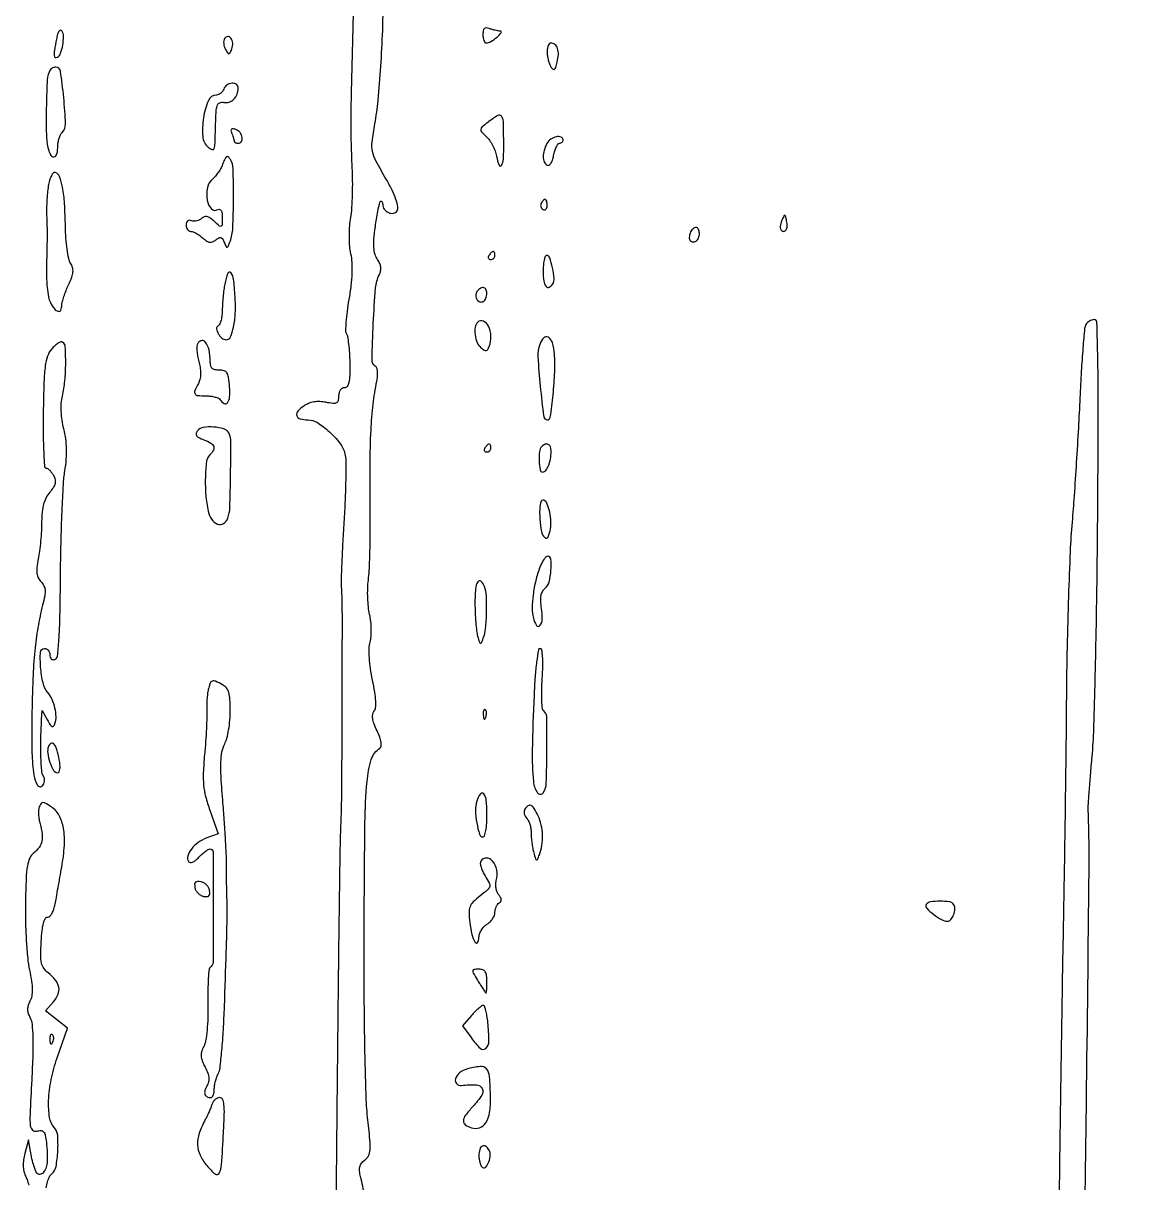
# Model space of a CAD drawing. Extents: x 0 to 5034, y 0 to 2560.
# Drawn here: x 4599.3 to 4874.6, y 1225.7 to 1514.9 of the extents above; entities that cross this region are included whole.
import ezdxf

# ---------------------------------------------------------------- set-up
doc = ezdxf.new("R2010")
doc.units = 0

msp = doc.modelspace()

# ---------------------------------------------------------------- linework, layer by layer
for points in [[(4681.884556, 1528.064788, -0.001905), (4681.592316, 1515, 0.000447), (4681.153769, 1497.655995, 0.00454), (4681.043428, 1490.446977, 0.008698), (4681.104095, 1485.016952, 0.004086), (4681.362013, 1478, -0.011313), (4681.433463, 1474.794665, -0.009239), (4681.368926, 1471.364823, -0.009358), (4681.192046, 1468.209929, -0.024079), (4680.912228, 1465.944078, 0.027159), (4680.673988, 1463.912162, 0.018089), (4680.612469, 1461.567885, 0.018234), (4680.718595, 1459.282409, 0.033653), (4680.996706, 1457.444078, -0.04095), (4681.293701, 1455.266869, -0.023043), (4681.314102, 1452.597581, -0.020025), (4681.070369, 1449.498226, -0.013646), (4680.556639, 1446, 0.01061), (4680.105739, 1443.054127, 0.014926), (4679.838206, 1440.409375, 0.011091), (4679.731702, 1438.22782, 0.161928), (4679.95244, 1437.5, -0.115067), (4680.236206, 1436.802554, -0.010826), (4680.487959, 1434.957813, -0.01342), (4680.683754, 1432.716671, -0.010166), (4680.782405, 1430.25, -0.009869), (4680.782101, 1427.089787, -0.047488), (4680.57636, 1425.304535, -0.107188), (4680.146322, 1424.349791, -0.237846), (4679.452589, 1424, 0.141556), (4678.89176, 1423.837975, 0.10253), (4678.420893, 1423.384274, 0.0855), (4678.10694, 1422.697959, 0.064701), (4678, 1421.875, -0.056497), (4677.872392, 1420.749272, -0.23001), (4677.452239, 1420.227472, -0.141878), (4676.621164, 1420.094325, -0.018597), (4674.836289, 1420.382742, 0.040944), (4673.310069, 1420.559892, 0.049622), (4671.872811, 1420.465688, 0.051825), (4670.535144, 1420.098111, 0.052125), (4669.304423, 1419.46381, 0.066316), (4667.834557, 1418.19407, 0.259439), (4667.584091, 1417.064432, 0.259646), (4668.411787, 1416.256636, 0.066387), (4670.336156, 1416, -0.140695), (4672.735331, 1415.311261, -0.045373), (4675.70974, 1413.051067, -0.045656), (4678.308335, 1410.199804, -0.100818), (4679.575388, 1407.555651, -0.059099), (4679.793511, 1405.858805, -0.005611), (4679.787488, 1401.666841, -0.007108), (4679.65271, 1396.652901, -0.005543), (4679.368463, 1391.209938, 0.002355), (4679.047857, 1385.740582, 0.002917), (4678.803096, 1380.646044, 0.002391), (4678.643015, 1376.366645, 0.021755), (4678.663352, 1374.5, -0.013542), (4678.854425, 1367.50672, -0.000731), (4678.82728, 1345.383272, -0.000932), (4678.728403, 1323.66002, -0.009144), (4678.502071, 1314.5, 0.006961), (4678.345472, 1309.11445, 0.000415), (4678.112452, 1292.840625, 0.000624), (4677.875174, 1273.458689, 0.00046), (4677.658978, 1252, -0.000698), (4677.16807, 1205.477071, -0.000699)], [(4684.460779, 1222.411503, 0.027757), (4683.476006, 1227.297829, -0.036805), (4683.217347, 1228.712888, -0.089368), (4683.292432, 1229.767975, -0.106145), (4683.714651, 1230.618448, -0.06688), (4684.517709, 1231.38929, 0.120682), (4685.439612, 1232.485543, 0.09808), (4685.840547, 1233.971829, 0.039829), (4685.811035, 1236.501492, 0.004723), (4685.246051, 1242.091462, -0.020334), (4684.846184, 1247.834522, -0.002702), (4684.560853, 1260.000644, -0.00311), (4684.389403, 1274.498365, -0.002545), (4684.381425, 1290, -0.00176), (4684.588481, 1315.571617, -0.01927), (4685.10364, 1325.834836, -0.051597), (4686.165805, 1331.304918, -0.176459), (4688.307883, 1334.156777, 0.22343), (4688.625142, 1334.669743, 0.070312), (4688.600953, 1335.595068, 0.047793), (4688.25973, 1336.867299, 0.021381), (4687.583786, 1338.464676, -0.022072), (4686.862425, 1340.175969, -0.051406), (4686.515854, 1341.52163, -0.073693), (4686.513539, 1342.560483, -0.137821), (4686.852812, 1343.322649, 0.150435), (4687.22704, 1344.222562, 0.03603), (4687.26541, 1345.859552, 0.027795), (4687.029438, 1348.116639, 0.011721), (4686.473825, 1351.115699, -0.016005), (4685.966809, 1353.989679, -0.019931), (4685.68863, 1356.687338, -0.021724), (4685.643724, 1358.995181, -0.06004), (4685.876437, 1360.600949, 0.047997), (4686.112958, 1361.99607, 0.022665), (4686.161748, 1363.823404, 0.02222), (4686.039704, 1365.75618, 0.029161), (4685.747903, 1367.5, -0.029989), (4685.440461, 1369.356158, -0.01663), (4685.27772, 1371.646875, -0.016536), (4685.266968, 1373.985814, -0.025556), (4685.427584, 1376, 0.020815), (4685.649315, 1378.483324, 0.004743), (4685.809502, 1382.703125, 0.0049), (4685.900416, 1387.575782, 0.00475), (4685.897238, 1392.5, -0.003738), (4685.864021, 1404.94114, -0.011199), (4686.095291, 1413.440857, -0.016008), (4686.625674, 1419.925266, -0.022791), (4687.541863, 1425.631578, 0.031065), (4687.727714, 1426.925466, 0.046644), (4687.713276, 1428.065212, 0.05705), (4687.517179, 1428.942701, 0.172528), (4687.1399, 1429.413537, -0.2668), (4686.336996, 1430.89814, -0.004961), (4686.664861, 1440.10207, -0.008852), (4687.222152, 1448.903738, -0.098717), (4688.181134, 1452.267417, 0.071601), (4688.49048, 1453.165952, 0.078758), (4688.51938, 1454.08552, 0.072367), (4688.257471, 1455.030925, 0.049108), (4687.708435, 1456.005879, -0.080294), (4687.086758, 1457.290327, -0.056345), (4686.801826, 1458.874545, -0.037873), (4686.824016, 1461.023011, -0.01247), (4687.174186, 1464.165385, -0.010008), (4687.777434, 1468.002682, -0.034712), (4688.38739, 1470.438757, -0.60025), (4688.748523, 1470.502554, -0.167656), (4689, 1469.773655, 0.158207), (4689.393054, 1468.562536, 0.129584), (4690.451801, 1467.696805, 0.149524), (4691.685995, 1467.534377, 0.216079), (4692.585923, 1468.139027, 0.185501), (4692.778968, 1469.160733, 0.037396), (4692.304358, 1470.982574, 0.031808), (4691.345798, 1473.293478, 0.017373), (4689.89683, 1476, -0.009288), (4687.316092, 1480.638744, -0.071748), (4686.476194, 1482.969466, -0.081286), (4686.380739, 1485.330441, -0.013605), (4687.055955, 1489.828074, 0.020534), (4687.849362, 1495.662408, 0.007), (4688.533424, 1504.184386, 0.007176), (4688.995407, 1513.104187, 0.012555), (4689.086279, 1520.5, 0.000523)], [(4863.606214, 1182.237458, 0.0009), (4864.508617, 1245.952793, 0.000458), (4865.165862, 1303.369793, 0.012509), (4864.946659, 1318.5, -0.025787), (4864.96238, 1319.803726, -0.001996), (4865.198496, 1323.290625, -0.002727), (4865.519616, 1327.449596, -0.002078), (4865.914983, 1332, 0.015043), (4866.343362, 1339.043845, 0.001854), (4866.758437, 1354.442188, 0.00219), (4867.103621, 1372.741534, 0.001809), (4867.315539, 1392.25, 0.000987), (4867.449549, 1417.675853, 0.005553), (4867.34345, 1431.262984, 0.003053), (4867.117339, 1440.29823, 0.405126), (4866.393378, 1441, 0.081478), (4865.850229, 1440.910899, 0.053442), (4865.273187, 1440.644875, 0.052329), (4864.7512, 1440.253533, 0.067437), (4864.37087, 1439.791063, 0.115776), (4864.049999, 1438.832596, 0.002558), (4863.620516, 1433.931439, 0.005672), (4863.2103, 1428.158964, 0.003787), (4862.865684, 1421.541063, -0.002727), (4862.488827, 1413.996054, -0.001841), (4861.980315, 1405.393312, -0.001854), (4861.427144, 1397.078691, -0.003691), (4860.91612, 1390.5, 0.010097), (4860.44131, 1383.173064, 0.002991), (4860.008459, 1371.946875, 0.003), (4859.673095, 1359.32103, 0.003231), (4859.499438, 1347, -0.000963), (4859.371419, 1333.605212, -0.000572), (4859.169907, 1317.646875, -0.000573), (4858.932564, 1301.736057, -0.000988), (4858.693786, 1288.5, 0.000977), (4858.429438, 1273.865034, 0.000345), (4858.106054, 1252.890625, 0.000342), (4857.782397, 1229.843238, 0.000402), (4857.508182, 1208, -0.000366)], [(4605.107105, 1224.494455, -0.038163), (4605.426973, 1226.005726, -0.042211), (4605.906177, 1227.244026, -0.106516), (4606.5, 1228, 0.177084), (4607.538566, 1229.782595, 0.031234), (4607.988644, 1233.694231, 0.031391), (4607.94667, 1237.634975, 0.172588), (4607.102426, 1239.55, -0.155594), (4605.911184, 1242.026682, -0.045183), (4605.699803, 1246.310746, -0.040361), (4606.332685, 1251.486191, -0.03242), (4607.814185, 1256.898657), (4610.36489, 1264.297315), (4607.651976, 1266.460517), (4604.939062, 1268.623719), (4606.907068, 1270.892849, 0.081525), (4608.051596, 1272.75227, 0.144537), (4608.23336, 1274.52837, 0.125622), (4607.413512, 1276.292504, 0.054244), (4605.553161, 1278.123492, -0.075296), (4604.497314, 1279.253632, -0.096149), (4603.931086, 1280.558523, -0.056645), (4603.730176, 1282.473551, -0.011652), (4603.838821, 1285.873492, -0.013154), (4604.062596, 1288.611302, -0.037648), (4604.41007, 1290.487573, -0.058824), (4604.867741, 1291.647239, -0.276056), (4605.457979, 1292, 0.204842), (4605.990843, 1292.227868, 0.060465), (4606.534056, 1292.954688, 0.049765), (4607.005435, 1294.005736, 0.036029), (4607.323302, 1295.25, 0.000336), (4607.619754, 1296.903364, 0.000114), (4608.048643, 1299.307812, 0.000113), (4608.521287, 1301.964552, 0.000131), (4608.971077, 1304.5, 0.028584), (4609.613456, 1309.911155, 0.057757), (4609.380485, 1314.191345, 0.078183), (4608.305394, 1317.37351, 0.127916), (4606.405, 1319.470289, 0.013647), (4604.96612, 1320.357921, 0.126898), (4604.268851, 1320.553156, 0.247846), (4603.794425, 1320.314939, 0.063372), (4603.374143, 1319.532618, 0.073815), (4603.200375, 1318.752046, 0.028477), (4603.183977, 1317.639892, 0.027442), (4603.30348, 1316.4126, 0.030393), (4603.55505, 1315.247764, -0.035165), (4604.067362, 1312.760956, -0.086979), (4603.991972, 1310.907572, -0.104323), (4603.313986, 1309.397779, -0.066407), (4601.978572, 1308, 0.119049), (4600.986473, 1306.716989, 0.064384), (4600.407336, 1304.794848, 0.031274), (4600.083515, 1301.616368, 0.005261), (4599.909271, 1295.5, 0.010361), (4599.922059, 1290.870403, 0.009192), (4600.123725, 1286.056311, 0.009268), (4600.465311, 1281.729607, 0.027747), (4600.916766, 1278.798081, -0.013795), (4601.429793, 1275.989794, -0.034775), (4601.603224, 1273.919619, -0.048318), (4601.471612, 1272.327957, -0.078243), (4601.025732, 1271.048081, 0.048479), (4600.577687, 1269.971935, 0.076685), (4600.434013, 1268.985019, 0.075455), (4600.593809, 1267.989331, 0.045442), (4601.061141, 1266.885757, -0.098711), (4601.553357, 1265.263648, -0.017692), (4601.751646, 1262.092474, -0.014601), (4601.74217, 1257.646904, -0.005544), (4601.479089, 1251.448718, 0.002086), (4601.052066, 1242.800296, 0.036306), (4601.129315, 1239.983523, 0.191116), (4601.690531, 1238.899386, 0.247691), (4602.763386, 1238.648375, -0.074878), (4603.807972, 1238.759837, -0.210023), (4604.453666, 1238.442175, -0.126413), (4604.857364, 1237.602328, -0.021575), (4605.130622, 1235.835413, -0.038941), (4605.297626, 1230.691187, -0.191232), (4604.126612, 1228.091964, -0.520096), (4602.617699, 1228.381508, -0.062165), (4601.430133, 1232.25), (4600.68447, 1236.5), (4599.767844, 1233.073258, 0.030389), (4599.444345, 1231.482391, 0.039507), (4599.353897, 1229.998531, 0.044218), (4599.495144, 1228.676931, 0.065309), (4599.867371, 1227.573258, -0.02685), (4600.302313, 1226.550311, -0.011779), (4600.77235, 1225.154332, -0.011618)]]:
    msp.add_lwpolyline(points, format="xyb")
for points in [[(4607.641132, 1510.95566, 0.007095), (4607.123302, 1508.160863, 0.055516), (4607.046616, 1506.842427, 0.271807), (4607.33886, 1506.399862, 0.257999), (4607.880598, 1506.426205, 0.171411), (4608.684352, 1507.424825, 0.04287), (4609.215238, 1509.482556, 0.043559), (4609.387379, 1511.636776, 0.137418), (4608.990102, 1513.016015, 0.308064), (4608.659311, 1513.163556, 0.206088), (4608.301195, 1512.926558, 0.071601), (4607.942556, 1512.158258, 0.024099)], [(4714, 1512.106989, 0.036553), (4714.059071, 1511.300059, 0.055156), (4714.237606, 1510.618928, 0.072284), (4714.498913, 1510.152722, 0.232987), (4714.80887, 1510, 0.139342), (4715.966249, 1510.328928, 0.036603), (4717.542729, 1511.471072, 0.060327), (4718.541114, 1512.542463, 0.603928), (4718.331787, 1512.968197, -0.034964), (4717.772678, 1513.022666, -0.015308), (4717.042087, 1513.168961, -0.015062), (4716.272939, 1513.372223, -0.019483), (4715.581787, 1513.606989, 0.076984), (4714.852992, 1513.764417, 0.207384), (4714.365663, 1513.586586, 0.16083), (4714.083235, 1513.060895, 0.043546)], [(4649.558745, 1511.095052, 0.105742), (4649.369135, 1510.563892, 0.05512), (4649.353566, 1509.857753, 0.051236), (4649.500201, 1509.09721, 0.054393), (4649.796886, 1508.398461, 0.017009), (4650.354786, 1507.476586, 0.280155), (4650.666047, 1507.327664, 0.26641), (4650.953085, 1507.532918, 0.015724), (4651.383791, 1508.557759, 0.108657), (4651.598857, 1509.981318, 0.140165), (4651.153643, 1511.220038, 0.266251), (4650.349459, 1511.585757, 0.235095)], [(4730.015313, 1507.75, 0.034225), (4730.088236, 1506.782467, 0.025772), (4730.295196, 1505.735633, 0.02631), (4730.593953, 1504.767519, 0.053087), (4730.946605, 1504.052155, 0.063843), (4731.434767, 1503.462603, 0.364701), (4731.810667, 1503.442938, 0.154631), (4732.146165, 1503.916069, 0.01602), (4732.525435, 1505.245319, 0.049412), (4732.805256, 1507.133029, 0.092786), (4732.595931, 1508.655601, 0.136141), (4731.939616, 1509.630998, 0.178844), (4730.940983, 1510, 0.220327), (4730.582063, 1509.83377, 0.078421), (4730.280912, 1509.339062, 0.059435), (4730.078333, 1508.611541, 0.039933)], [(4605.788766, 1502.75, 0.071577), (4605.301176, 1500.144222, 0.006848), (4605.117368, 1493.667718, 0.008065), (4605.126714, 1487.229208, 0.049697), (4605.512703, 1483.942162, 0.057532), (4606.158215, 1482.064587, 0.334379), (4607.030164, 1481.61138, 0.30631), (4607.779609, 1482.324435, 0.054003), (4608, 1484.359017, -0.041515), (4608.077799, 1485.294406, -0.035963), (4608.309863, 1486.251574, -0.037613), (4608.649972, 1487.091025, -0.081496), (4609.054853, 1487.654853, 0.208791), (4609.897416, 1489.803361, 0.014696), (4609.452927, 1496.395362, 0.012495), (4608.647167, 1502.983173, 0.371872), (4607.469057, 1504, 0.090766), (4606.957492, 1503.906363, 0.069493), (4606.457751, 1503.632812, 0.068486), (4606.045315, 1503.227768, 0.082636)], [(4649.361626, 1498.5, -0.066052), (4649.049575, 1497.926504, -0.062088), (4648.59306, 1497.440625, -0.066505), (4648.067679, 1497.111444, -0.107133), (4647.553526, 1497, 0.300714), (4645.54314, 1495.67069, 0.061497), (4644.307136, 1491.364403, 0.058846), (4644.122903, 1486.656441, 0.202613), (4645.5, 1484, 0.083988), (4646.483793, 1483.429982, 0.437457), (4646.981401, 1483.680994, 0.061018), (4647.187617, 1484.983891, 0.001827), (4647.361066, 1490.5, -0.010837), (4647.499653, 1493.300108, -0.084982), (4647.809199, 1494.561294, -0.214737), (4648.404443, 1495.102089, -0.121939), (4649.393521, 1495.173205, 0.122452), (4650.735019, 1495.271024, 0.117261), (4651.899275, 1495.984735, 0.106834), (4652.693709, 1497.211856, 0.087581), (4652.984687, 1498.75, 0.242608), (4652.534796, 1499.649507, 0.176783), (4651.441717, 1499.965077, 0.134355), (4650.163885, 1499.518799, 0.151461)], [(4715.195331, 1490.182226, 0.014211), (4713.752135, 1489.004997, 0.191057), (4713.442586, 1488.411229, 0.218833), (4713.647252, 1487.80953, 0.019124), (4714.830555, 1486.653346, -0.056903), (4715.619103, 1485.757076, -0.030795), (4716.383234, 1484.500316, -0.030249), (4717.01211, 1483.107981, -0.041615), (4717.392168, 1481.789162, 0.038663), (4718.030424, 1479.524284, 0.625635), (4718.63263, 1479.463427, 0.126734), (4719.109687, 1480.998687, 0.014117), (4719.187007, 1484.694411, 0.004829), (4719.089595, 1490.433482, 0.151706), (4718.639325, 1491.757775, 0.394173), (4717.716258, 1491.936247, 0.023972)], [(4651.388659, 1487.429553, -0.008043), (4651.622741, 1486.788923, -0.009791), (4651.820419, 1486.181557, -0.00851), (4651.967382, 1485.666706, -0.065351), (4652, 1485.418213, 0.219396), (4652.073776, 1485.258173, 0.077854), (4652.29375, 1485.12285, 0.059196), (4652.617099, 1485.030621, 0.039921), (4653, 1485, 0.262945), (4653.774561, 1485.437589, 0.181964), (4653.961279, 1486.450414, 0.12408), (4653.419914, 1487.647918, 0.134021), (4652.388659, 1488.404352, 0.038064), (4651.640817, 1488.627776, 0.251847), (4651.278601, 1488.523931, 0.257249), (4651.170373, 1488.167222, 0.039372)], [(4729.945986, 1484.899075, 0.051725), (4729.258744, 1483.217804, 0.074347), (4729.040601, 1481.626773, 0.094001), (4729.302788, 1480.330792, 0.158856), (4730.011745, 1479.492741, 0.286815), (4730.44752, 1479.494946, 0.105327), (4730.907284, 1479.943963, 0.063977), (4731.327912, 1480.793878, 0.03361), (4731.636745, 1481.933724, -0.025803), (4731.935393, 1483.108268, -0.037839), (4732.326888, 1484.099282, -0.042537), (4732.74766, 1484.806211, -0.241773), (4733.125, 1485, 0.094164), (4733.458999, 1485.063464, 0.096665), (4733.742969, 1485.244792, 0.099005), (4733.933049, 1485.51536, 0.104136), (4734, 1485.833333, 0.314288), (4733.505842, 1486.541835, 0.145831), (4732.329462, 1486.61619, 0.096346), (4730.908737, 1485.984121, 0.117715)], [(4649.161592, 1479.925018, -0.032309), (4648.679284, 1478.867562, -0.023804), (4648.017139, 1477.763216, -0.02423), (4647.287525, 1476.775373, -0.048403), (4646.604176, 1476.086458, 0.16921), (4645.299572, 1473.923941, 0.093713), (4645.235012, 1470.806006, 0.144161), (4646.280223, 1468.656144, 0.360924), (4647.888197, 1468.430902, -0.197473), (4648.349412, 1468.507058, -0.213873), (4648.710882, 1468.233587, -0.096824), (4648.934747, 1467.531504, -0.028913), (4649, 1466.404029, -0.009202), (4648.967467, 1464.636467, -0.288284), (4648.732289, 1464.291342, -0.285029), (4648.31697, 1464.351582, -0.009049), (4646.976371, 1465.521384, 0.031398), (4645.964117, 1466.327951, 0.095124), (4645.163401, 1466.685852, 0.142964), (4644.482608, 1466.649501, 0.112483), (4643.854516, 1466.254516, -0.078228), (4643.331851, 1465.874025, -0.06186), (4642.674064, 1465.634242, -0.062642), (4641.986925, 1465.564688, -0.085751), (4641.378145, 1465.685134, 0.09809), (4640.825017, 1465.780568, 0.161165), (4640.382126, 1465.621763, 0.148468), (4640.097527, 1465.216421, 0.079508), (4640, 1464.606989, 0.071208), (4640.087907, 1463.992863, 0.086585), (4640.344057, 1463.472053, 0.100313), (4640.724611, 1463.123867, 0.136095), (4641.171259, 1463, -0.095232), (4641.744267, 1462.889864, -0.030667), (4642.530144, 1462.518834, -0.029322), (4643.373494, 1461.988874, -0.028983), (4644.152502, 1461.361988, 0.035355), (4645.117562, 1460.605418, 0.112355), (4645.877072, 1460.310454, 0.141229), (4646.585268, 1460.405881, 0.069658), (4647.364459, 1460.887511, -0.047706), (4648.101903, 1461.389197, -0.198345), (4648.625709, 1461.447281, -0.186805), (4649.058143, 1461.118185, -0.041812), (4649.483376, 1460.275523, 0.013239), (4649.943477, 1459.217638, 0.332917), (4650.205999, 1459.077165, 0.260893), (4650.468394, 1459.281585, 0.009496), (4650.95442, 1460.5, 0.079757), (4651.626696, 1463.792933, 0.009785), (4651.793652, 1471.164955, 0.007472), (4651.704565, 1478.670675, 0.132457), (4651.017366, 1480.971901, 0.063362), (4650.515117, 1481.592825, 0.330761), (4650.104765, 1481.644491, 0.157447), (4649.699686, 1481.205151, 0.017301)], [(4605.609215, 1474.295109, 0.017707), (4605.387548, 1472.552993, 0.010153), (4605.237594, 1470.439813, 0.010134), (4605.173012, 1468.306862, 0.016603), (4605.214942, 1466.5, -0.011232), (4605.284227, 1464.459512, -0.00377), (4605.295977, 1461.478227, -0.003748), (4605.259362, 1458.17809, -0.004279), (4605.173643, 1455.021625, 0.013905), (4605.148451, 1451.83289, 0.019272), (4605.315433, 1448.979146, 0.020746), (4605.639161, 1446.65623, 0.078018), (4606.122223, 1445.271625, 0.041526), (4607.147605, 1443.687279, 0.172619), (4608.090421, 1443.080938, 0.360102), (4608.747465, 1443.407813, 0.104848), (4609, 1444.598871, -0.062794), (4609.106184, 1445.44104, -0.016121), (4609.490153, 1446.760994, -0.016157), (4610.029891, 1448.250544, -0.015781), (4610.668606, 1449.714067, 0.021197), (4611.456946, 1451.575148, 0.066535), (4611.759733, 1452.895555, 0.092348), (4611.658666, 1453.995426, 0.070728), (4611.168606, 1455.101627, -0.089038), (4610.707287, 1456.254481, -0.015769), (4610.308523, 1458.55686, -0.016626), (4610.012719, 1461.318353, -0.014294), (4609.881685, 1464.236431, 0.011431), (4609.657568, 1469.958399, 0.030669), (4609.156377, 1474.001667, 0.041763), (4608.417353, 1476.691571, 0.228377), (4607.364672, 1477.712611, 0.287275), (4606.873059, 1477.593141, 0.074737), (4606.376009, 1476.902349, 0.051037), (4605.932906, 1475.768467, 0.027152)], [(4728.542705, 1470.069098, 0.108373), (4728.401101, 1469.665803, 0.099685), (4728.434921, 1469.22714, 0.095498), (4728.639411, 1468.820631, 0.090427), (4728.983688, 1468.510081, 0.136093), (4729.36964, 1468.397824, 0.190788), (4729.701458, 1468.524436, 0.140899), (4729.925389, 1468.890269, 0.067432), (4730, 1469.440983, 0.039415), (4729.914842, 1470.519563, 0.25701), (4729.592818, 1470.933879, 0.315493), (4729.13314, 1470.838655, 0.050477)], [(4788.53122, 1465.706872, 0.039133), (4788.279379, 1464.974682, 0.047311), (4788.164712, 1464.257311, 0.054202), (4788.191425, 1463.65536, 0.159521), (4788.376461, 1463.290205, 0.206458), (4789.050147, 1463.022529, 0.260893), (4789.61589, 1463.361192, 0.127442), (4789.887973, 1464.354068, 0.061787), (4789.743156, 1465.671731, 0.007526), (4789.447586, 1466.839331, 0.331063), (4789.260685, 1466.986918, 0.299388), (4789.048268, 1466.855863, 0.006675)], [(4765.67589, 1462.597766, 0.082586), (4765.454265, 1461.513423, 0.168008), (4765.704954, 1460.691662, 0.233756), (4766.327306, 1460.365657, 0.145217), (4767.13948, 1460.586203, 0.166742), (4767.766543, 1461.350977, 0.091719), (4767.977688, 1462.556368, 0.10994), (4767.733635, 1463.605693, 0.288442), (4767.106989, 1464, 0.13183), (4766.725702, 1463.897692, 0.062811), (4766.318236, 1463.588094, 0.055794), (4765.948007, 1463.134097, 0.051604)], [(4715.5, 1457, 0.082592), (4715.343488, 1456.6179, 0.161196), (4715.3746, 1456.29375, 0.182303), (4715.586039, 1456.078288, 0.108972), (4715.940983, 1456, 0.093332), (4716.345238, 1456.076123, 0.09642), (4716.688914, 1456.29375, 0.099167), (4716.918938, 1456.618444, 0.105053), (4717, 1457, 0.042167), (4716.967655, 1457.382849, 0.061769), (4716.870461, 1457.70625, 0.081139), (4716.727648, 1457.92554, 0.210953), (4716.559017, 1458, 0.151918), (4716.34829, 1457.934461, 0.038439), (4716.066025, 1457.70625, 0.035638), (4715.768994, 1457.382774, 0.029505)], [(4729, 1453, 0.034224), (4729.163167, 1450.618947, 0.132992), (4729.735268, 1449.270593, 0.353443), (4730.539921, 1449.08591, 0.141777), (4731.436524, 1449.897294, 0.163783), (4731.760184, 1451.286543, 0.030163), (4731.34537, 1453.922306, 0.026773), (4730.64759, 1456.444159, 0.322347), (4729.875, 1457, 0.312373), (4729.534885, 1456.764538, 0.036106), (4729.257031, 1455.825, 0.03324), (4729.063236, 1454.533138, 0.020614)], [(4649.625, 1449.875, 0.015999), (4649.385283, 1448.438926, 0.009169), (4649.183594, 1446.693899, 0.009152), (4649.044996, 1444.930333, 0.015032), (4649, 1443.434017, -0.029244), (4648.92291, 1442.117084, -0.035428), (4648.691986, 1440.901741, -0.038163), (4648.356258, 1439.936983, -0.152682), (4647.951442, 1439.469989, 0.294466), (4647.587806, 1438.706471, 0.099543), (4648.001782, 1437.484723, 0.085635), (4648.923581, 1436.381359, 0.17783), (4649.96193, 1436, 0.299326), (4651.033504, 1436.704633, 0.050583), (4651.810145, 1439.15987, 0.041082), (4652.24004, 1442.632657, 0.025363), (4652.200225, 1446.75, 0.013314), (4651.819329, 1451.116515, 0.144904), (4651.13673, 1452.724543, 0.581881), (4650.379751, 1452.592707, 0.036764)], [(4712.5, 1448, 0.144545), (4712.228407, 1447.005022, 0.137775), (4712.532901, 1446.000994, 0.173073), (4713.249279, 1445.445281, 0.22115), (4714.069098, 1445.542705, 0.159216), (4714.740337, 1446.337303, 0.09745), (4714.975841, 1447.552855, 0.119333), (4714.719488, 1448.598328, 0.280205), (4714.059017, 1449, 0.089642), (4713.653442, 1448.926698, 0.053229), (4713.2129, 1448.70625, 0.051032), (4712.806203, 1448.382515, 0.06081)], [(4712.6875, 1440.354167, 0.162996), (4712.069232, 1439.11329, 0.066255), (4712.056275, 1437.202101, 0.064793), (4712.555811, 1435.285328, 0.124062), (4713.488167, 1434.009821, 0.032603), (4714.286859, 1433.430483, 0.178856), (4714.799351, 1433.322112, 0.21811), (4715.197578, 1433.580222, 0.049997), (4715.567248, 1434.31465, 0.100336), (4715.999363, 1436.8874, 0.103197), (4715.387085, 1439.397388, 0.183072), (4714.101107, 1440.628817, 0.305778)], [(4606.455077, 1433.698773, 0.094983), (4605.435055, 1431.932351, 0.050747), (4604.851141, 1429.470363, 0.025016), (4604.526153, 1425.4887, 0.004089), (4604.346264, 1417.75, 0.006078), (4604.330908, 1412.468378, 0.010189), (4604.46238, 1408.031868, 0.004126), (4604.678083, 1404.333357, 0.394865), (4605.034383, 1404, -0.151042), (4605.447433, 1403.872311, -0.045065), (4605.962254, 1403.447664, -0.040667), (4606.48485, 1402.839329, -0.034274), (4606.935934, 1402.119708, -0.0698), (4607.313917, 1401.090686, -0.110678), (4607.306615, 1400.155641, -0.088806), (4606.884297, 1399.171659, -0.032984), (4605.971118, 1397.966699, 0.061346), (4605.072655, 1396.630353, 0.050674), (4604.454599, 1395.027902, 0.041855), (4604.089529, 1393.057391, 0.02275), (4603.956449, 1390.59699, -0.012433), (4603.88104, 1388.340619, -0.008358), (4603.687811, 1385.768673, -0.008421), (4603.417044, 1383.284018, -0.016468), (4603.103092, 1381.317642, 0.019875), (4602.777828, 1379.187319, 0.058293), (4602.784772, 1377.705232, 0.083393), (4603.115932, 1376.585452, 0.083054), (4603.79505, 1375.633522, -0.078466), (4604.50412, 1374.658531, -0.101152), (4604.799434, 1373.593798, -0.064051), (4604.714083, 1372.148569, -0.015666), (4604.196748, 1369.81588, 0.019854), (4603.00525, 1364.222201, 0.018547), (4602.228944, 1358.423275, 0.014542), (4601.760762, 1351.436333, 0.006078), (4601.518468, 1342, 0.008189), (4601.544393, 1332.937647, 0.033049), (4602.015358, 1327.430573, 0.094196), (4602.904123, 1324.911861, 0.49207), (4604.150028, 1324.750028, 0.090979), (4604.501079, 1325.258845, 0.076865), (4604.67514, 1325.890101, 0.076846), (4604.65041, 1326.544596, 0.090853), (4604.425368, 1327.120758, -0.117803), (4603.968373, 1328.504188, -0.012577), (4603.766111, 1331.906882, -0.014139), (4603.740564, 1336.204679, -0.008756), (4603.941685, 1341.25), (4604.070871, 1343.5), (4605.383418, 1341.132658, 0.016247), (4606.093079, 1339.945363, 0.145952), (4606.548005, 1339.554568, 0.347166), (4606.92341, 1339.6498, 0.072038), (4607.279586, 1340.286207, 0.101239), (4607.555512, 1341.947201, 0.047855), (4607.266588, 1344.109884, 0.046726), (4606.541978, 1346.283146, 0.06819), (4605.486098, 1348, -0.116059), (4604.308203, 1350.398688, -0.036783), (4603.701198, 1354.365273, -0.033761), (4603.660879, 1358.091073, -0.397709), (4604.622837, 1359, -0.114217), (4605.148164, 1358.878411, -0.100342), (4605.595458, 1358.534896, -0.093767), (4605.895624, 1358.02128, -0.085683), (4606, 1357.416667, 0.081829), (4606.094438, 1356.843482, 0.124096), (4606.367188, 1356.421233, 0.143777), (4606.774235, 1356.217147, 0.126134), (4607.25, 1356.251359, 0.291676), (4607.90157, 1357.056337, 0.011329), (4608.261712, 1361.038223, 0.012059), (4608.523393, 1367.060229, 0.002877), (4608.659297, 1377.084693, -0.003927), (4608.788322, 1385.324862, -0.00449), (4609.044336, 1393.201708, -0.004069), (4609.375828, 1399.878349, -0.025339), (4609.746374, 1403.282825, 0.019553), (4610.094491, 1406.170344, 0.026398), (4610.168379, 1408.799497, 0.028092), (4609.967029, 1411.284293, 0.027915), (4609.488255, 1413.736195, -0.025033), (4609.048461, 1415.921484, -0.026168), (4608.837456, 1418.107662, -0.027688), (4608.861026, 1420.163356, -0.040451), (4609.127322, 1421.95337, 0.034172), (4609.737405, 1425.728415, 0.02203), (4609.94945, 1430.156168, 0.014428), (4609.846511, 1434.26385, 0.245595), (4609.178379, 1435.389756, 0.227816), (4608.73349, 1435.436906, 0.053368), (4608.03949, 1435.102493, 0.044613), (4607.243381, 1434.503751, 0.030941)], [(4642.741349, 1434.75, 0.086289), (4642.633088, 1434.060833, 0.021449), (4642.700927, 1432.91678, 0.021289), (4642.893532, 1431.594924, 0.019936), (4643.200997, 1430.26457, -0.032673), (4643.506622, 1428.769695, -0.041728), (4643.580994, 1427.366126, -0.046581), (4643.425708, 1426.115825, -0.068792), (4643.042981, 1425.080311, 0.02019), (4642.150947, 1423.238467, 0.245478), (4642.204699, 1422.480422, 0.239752), (4642.860004, 1422.080498, 0.019334), (4644.940983, 1422, -0.031397), (4646.112115, 1421.926388, -0.037109), (4647.1996, 1421.70625, -0.040338), (4648.065839, 1421.385578, -0.146547), (4648.5, 1421, 0.129441), (4649.47377, 1420.074902, 0.380894), (4650.301934, 1420.264914, 0.138845), (4650.81597, 1421.711263, 0.034458), (4650.807498, 1424.25, 0.01596), (4650.559943, 1426.618463, 0.103877), (4650.159188, 1427.740407, 0.188149), (4649.455002, 1428.27436, 0.078181), (4648.25, 1428.420599, -0.054672), (4647.169605, 1428.500652, -0.146968), (4646.491434, 1428.849453, -0.147187), (4646.118374, 1429.513849, -0.054894), (4646, 1430.588812, 0.052825), (4645.696205, 1433.456252, 0.1138), (4644.760177, 1435.456269, 0.335947), (4643.674624, 1435.743005, 0.216508)], [(4728.158569, 1434.831282, 0.102723), (4727.706495, 1431.763616, 0.010589), (4728.291197, 1424.432628, 0.005693), (4729.150126, 1416.806142, 0.378476), (4730.062559, 1416, 0.375452), (4730.799882, 1416.644513, 0.006693), (4731.483468, 1422.278467, 0.015503), (4731.91958, 1427.979081, 0.032487), (4731.832468, 1432.4227, 0.046105), (4731.333629, 1435.216376, 0.182397), (4730.323482, 1436.602776, 0.36204), (4729.17837, 1436.471173, 0.103015)], [(4642.872329, 1413.346166, 0.094034), (4642.492774, 1412.659914, 0.228979), (4642.567231, 1412.101288, 0.130921), (4643.135305, 1411.595224, 0.026018), (4644.39131, 1411.041324, -0.03726), (4646.135902, 1410.224673, -0.174241), (4646.850412, 1409.399229, -0.227351), (4646.775837, 1408.452795, -0.065007), (4645.853711, 1407.253711, 0.169203), (4645.051461, 1405.593636, 0.022316), (4644.772678, 1401.635196, 0.026361), (4644.892307, 1397.209499, 0.035543), (4645.493929, 1393.25, 0.089852), (4646.378609, 1391.163767, 0.163005), (4647.818905, 1390.028924, 0.231265), (4649.288336, 1390.191773, 0.161245), (4650.363403, 1391.504631, 0.0841), (4650.888684, 1394.114643, 0.004647), (4651.068336, 1402.467974, 0.00324), (4651.117579, 1411.063241, 0.139093), (4650.623405, 1412.800327, 0.186831), (4649.344712, 1413.768001, 0.052074), (4646.82676, 1414.211534, 0.052073), (4644.271979, 1414.125284, 0.18721)], [(4714.5, 1409, 0.082592), (4714.343488, 1408.6179, 0.161196), (4714.3746, 1408.29375, 0.182303), (4714.586039, 1408.078288, 0.108972), (4714.940983, 1408, 0.093332), (4715.345238, 1408.076123, 0.09642), (4715.688914, 1408.29375, 0.099167), (4715.918938, 1408.618444, 0.105053), (4716, 1409, 0.042167), (4715.967655, 1409.382849, 0.061769), (4715.870461, 1409.70625, 0.081139), (4715.727648, 1409.92554, 0.210953), (4715.559017, 1410, 0.151918), (4715.34829, 1409.934461, 0.038439), (4715.066025, 1409.70625, 0.035638), (4714.768994, 1409.382774, 0.029505)], [(4728.666667, 1409.333333, 0.171776), (4728.101215, 1408.148167, 0.035179), (4728.01969, 1405.793265, 0.033216), (4728.250363, 1403.542535, 0.365668), (4728.893011, 1403, 0.231778), (4729.665418, 1403.37838, 0.066781), (4730.352724, 1404.561146, 0.054672), (4730.837289, 1406.222428, 0.043671), (4731, 1408.081787, 0.073527), (4730.826223, 1409.257124, 0.198781), (4730.302314, 1409.897071, 0.22929), (4729.54189, 1409.928675, 0.094315)], [(4728.195209, 1391.25, 0.030716), (4728.58783, 1388.137789, 0.162917), (4729.414354, 1386.659818, 0.510118), (4730.249979, 1386.834014, 0.070428), (4730.83288, 1388.851713, 0.051679), (4730.921386, 1391.220387, 0.048726), (4730.528347, 1393.6059, 0.05344), (4729.815976, 1395.456546, 0.281223), (4728.926157, 1396, 0.318714), (4728.522596, 1395.713675, 0.046024), (4728.263778, 1394.677044, 0.036097), (4728.141823, 1393.165778, 0.018112)], [(4728.19697, 1379.25, 0.031511), (4727.172148, 1375.941233, 0.027501), (4726.514684, 1372.376139, 0.028567), (4726.281232, 1369.059012, 0.064853), (4726.572593, 1366.566788, 0.082806), (4727.359079, 1364.762872, 0.504449), (4728.219542, 1364.711166, 0.171038), (4728.805597, 1366.279483, 0.044375), (4728.614578, 1369.008837, -0.025205), (4728.417742, 1370.821521, -0.058685), (4728.498808, 1372.183059, -0.079612), (4728.858391, 1373.214009, -0.096192), (4729.506853, 1374.005687, 0.159283), (4730.488002, 1375.563161, 0.042409), (4730.965841, 1378.496525, 0.042906), (4730.940888, 1381.254669, 0.38671), (4730.12132, 1382, 0.204118), (4729.715456, 1381.827108, 0.038725), (4729.193587, 1381.192188, 0.035719), (4728.661649, 1380.303088, 0.026104)], [(4712.013655, 1370.25, 0.010004), (4712.066951, 1367.869164, 0.009733), (4712.215513, 1365.470418, 0.009677), (4712.427847, 1363.368403, 0.035346), (4712.681658, 1362.053552, 0.006605), (4713.109895, 1360.533229, 0.240375), (4713.352401, 1360.277861, 0.39068), (4713.60952, 1360.388229, 0.011857), (4714.097719, 1361.553552, 0.070365), (4714.67099, 1363.974497, 0.017268), (4714.906679, 1368.070188, 0.0167), (4714.864005, 1372.154398, 0.080816), (4714.393011, 1374.418213, 0.107927), (4713.510931, 1375.760366, 0.491235), (4712.721016, 1375.649955, 0.110104), (4712.15182, 1373.805805, 0.020609)], [(4726.739118, 1347.25, 0.006063), (4726.303953, 1333.620741, 0.028624), (4726.596653, 1325.80669, 0.125583), (4727.60128, 1323.007053, 0.54089), (4729.03906, 1323.02896, 0.133062), (4729.800714, 1325.496884, 0.007357), (4729.964192, 1333.643647, 0.004974), (4729.925605, 1342.037471, 0.256055), (4729.1481, 1343.408469, -0.235778), (4728.830225, 1343.922171, -0.011333), (4728.688446, 1345.992988, -0.016505), (4728.656099, 1348.542839, -0.010942), (4728.779607, 1351.467486, 0.00993), (4728.919564, 1354.629786, 0.023315), (4728.866969, 1356.993027, 0.024282), (4728.671271, 1358.651892, 0.366393), (4728.259996, 1359, 0.367625), (4727.822837, 1358.628352, 0.00823), (4727.393554, 1355.692265, 0.013928), (4727.014141, 1351.943522, 0.007242)], [(4645.507452, 1348.75, 0.027272), (4645.315036, 1347.674787, 0.013102), (4645.180202, 1346.279688, 0.012948), (4645.115259, 1344.813047, 0.01806), (4645.138579, 1343.5, -0.021535), (4645.156464, 1341.845724, -0.004842), (4645.038369, 1339.03125, -0.005012), (4644.83787, 1335.782813, -0.004836), (4644.57026, 1332.5, 0.011975), (4644.268497, 1328.006989, 0.03471), (4644.350313, 1324.894234, 0.040063), (4644.850528, 1322.077473, 0.020707), (4645.898862, 1318.655126), (4647.95756, 1312.810253), (4645.114374, 1311.73707, 0.065688), (4642.980283, 1310.592976, 0.071994), (4641.290242, 1308.963877, 0.089349), (4640.398868, 1307.259173, 0.217627), (4640.571663, 1305.884046, 0.223908), (4640.976544, 1305.620702, 0.130862), (4641.56241, 1305.693797, 0.076193), (4642.30516, 1306.135459, 0.033067), (4643.144496, 1306.924723, -0.020992), (4643.949564, 1307.719226, -0.025506), (4644.76973, 1308.390387, -0.025419), (4645.501997, 1308.874329, -0.134085), (4645.962199, 1309, -0.412554), (4646.695546, 1308.270799, -0.001405), (4646.734981, 1294.477339, -0.001639), (4646.69073, 1280.771739, -0.258198), (4645.963628, 1279.477521, 0.237276), (4645.692261, 1279.036187, 0.006246), (4645.519717, 1276.67226, 0.011832), (4645.415152, 1273.82484, 0.007658), (4645.422646, 1270.527316, -0.012059), (4645.399401, 1266.96711, -0.016531), (4645.195459, 1263.770129, -0.01684), (4644.854818, 1261.173515, -0.082003), (4644.378788, 1259.773514, 0.049443), (4643.854426, 1258.507205, 0.089884), (4643.726853, 1257.397907, 0.075974), (4643.992103, 1256.191599, 0.027295), (4644.715511, 1254.583247, -0.027776), (4645.387766, 1253.08478, -0.066726), (4645.668046, 1251.903289, -0.086563), (4645.593809, 1250.888572, -0.078289), (4645.181863, 1249.919601, 0.066292), (4644.657909, 1248.764537, 0.155943), (4644.672821, 1247.828504, 0.200086), (4645.204074, 1247.223131, 0.114385), (4646.166667, 1247, 0.225131), (4646.485737, 1247.151336, 0.075543), (4646.755208, 1247.606812, 0.057477), (4646.939054, 1248.274697, 0.038465), (4647, 1249.065741, -0.039436), (4647.073391, 1249.994801, -0.023381), (4647.299102, 1251.083549, -0.023307), (4647.628023, 1252.155306, -0.036771), (4648.01822, 1253.034044, 0.094826), (4648.442012, 1254.392918, 0.005563), (4648.885329, 1258.719851, 0.008252), (4649.27311, 1263.917439, 0.005974), (4649.540242, 1269.718302, 0.000319), (4649.998905, 1283.432866, 0.00254), (4650.174605, 1289.771395, 0.005543), (4650.220341, 1293.732288, 0.009801), (4650.157786, 1297, -0.004723), (4650.110098, 1298.627316, -0.002497), (4650.080091, 1300.646875, -0.002484), (4650.06997, 1302.713872, -0.003837), (4650.083805, 1304.5, 0.015237), (4650.049726, 1306.764097, 0.002963), (4649.839632, 1310.844097, 0.003147), (4649.53642, 1315.600068, 0.002906), (4649.165954, 1320.479906, -0.00515), (4648.709319, 1326.875034, -0.022513), (4648.648804, 1330.665653, -0.03871), (4648.922217, 1333.2247, -0.073489), (4649.593209, 1335.180246, 0.056657), (4650.134929, 1336.601927, 0.020419), (4650.586755, 1338.72143, 0.019948), (4650.896616, 1341.104339, 0.022358), (4651, 1343.415156, 0.014309), (4650.917347, 1346.302684, 0.057545), (4650.61538, 1348.038941, 0.09722), (4650.027832, 1349.164789, 0.101491), (4649.065741, 1349.964816, 0.019048), (4647.311774, 1350.819243, 0.18823), (4646.507273, 1350.853946, 0.227764), (4645.977981, 1350.333591, 0.028611)], [(4714.078947, 1342.416667, 0.018894), (4714.137993, 1341.670344, 0.168741), (4714.279315, 1341.37858, 0.470617), (4714.461564, 1341.395823, 0.054073), (4714.683114, 1341.8125, 0.051402), (4714.839148, 1342.359369, 0.05415), (4714.876576, 1342.916927, 0.060344), (4714.797407, 1343.402231, 0.126455), (4714.604167, 1343.729167, 0.296942), (4714.385309, 1343.77538, 0.208169), (4714.200665, 1343.592839, 0.077125), (4714.089945, 1343.112848, 0.028489)], [(4605.660835, 1334.558534, 0.125454), (4605.460989, 1332.855359, 0.050806), (4606.007777, 1330.564773, 0.050611), (4606.937132, 1328.575156, 0.264062), (4607.950249, 1328, 0.293071), (4608.306917, 1328.228701, 0.077719), (4608.49962, 1328.910855, 0.050972), (4608.518616, 1329.946668, 0.025304), (4608.342763, 1331.25, 0.023329), (4607.73916, 1333.812196, 0.101134), (4607.022182, 1335.190745, 0.368584), (4606.313422, 1335.322174, 0.172036)], [(4712.472407, 1320.913061, 0.084352), (4712.147969, 1318.594479, 0.036365), (4712.466674, 1315.480028, 0.031216), (4713.147496, 1312.662411, 0.328977), (4714.045313, 1312, 0.336666), (4714.419198, 1312.283931, 0.02499), (4714.719561, 1313.615625, 0.02665), (4714.931147, 1315.391605, 0.016324), (4715, 1317.5, 0.022428), (4714.840971, 1321.043549, 0.137797), (4714.197354, 1322.735143, 0.513531), (4713.361815, 1322.722219, 0.074932)], [(4724.446149, 1318.912868, 0.11056), (4724.2733, 1318.413694, 0.077894), (4724.298536, 1317.818176, 0.072722), (4724.512254, 1317.219746, 0.074436), (4724.887132, 1316.712868, -0.085461), (4725.31554, 1316.10625, -0.036519), (4725.677106, 1315.177842, -0.034769), (4725.926334, 1314.107925, -0.038518), (4726.013655, 1313.05, 0.019971), (4726.065942, 1311.896335, 0.01192), (4726.215513, 1310.530418, 0.011924), (4726.429762, 1309.174857, 0.02019), (4726.681658, 1308.053552, 0.006605), (4727.109895, 1306.533229, 0.240375), (4727.352401, 1306.277861, 0.39068), (4727.60952, 1306.388229, 0.011857), (4728.097719, 1307.553552, 0.054729), (4728.729017, 1309.892133, 0.047537), (4728.879581, 1312.427566, 0.047268), (4728.548001, 1314.96077, 0.052588), (4727.75, 1317.292833, 0.026351), (4726.793828, 1319.096464, 0.144683), (4725.991419, 1319.833959, 0.280203), (4725.229953, 1319.764858, 0.09537)], [(4713.472821, 1305.956024, 0.166558), (4713.340897, 1305.375588, 0.045257), (4713.527814, 1304.439329, 0.040558), (4713.948089, 1303.35117, 0.032609), (4714.566073, 1302.258816, -0.023429), (4715.580213, 1300.540547, -0.187832), (4715.683708, 1299.644578, -0.151697), (4715.165649, 1298.813528, -0.013839), (4713.254084, 1297.253149, 0.029113), (4711.557056, 1295.779311, 0.107799), (4710.78127, 1294.602131, 0.100123), (4710.536444, 1293.161538, 0.023252), (4710.728158, 1290.700358, 0.027386), (4711.272706, 1287.690602, 0.073315), (4712.079085, 1285.67238, 0.558481), (4712.662933, 1285.657403, 0.145458), (4713, 1286.791526, -0.078768), (4713.147549, 1287.722317, -0.053083), (4713.5875, 1288.706191, -0.052336), (4714.234869, 1289.591961, -0.06932), (4715, 1290.232073, 0.055039), (4715.765038, 1290.835958, 0.049226), (4716.4125, 1291.613697, 0.052213), (4716.854465, 1292.439233, 0.097106), (4717, 1293.18153, -0.055502), (4717.077776, 1293.88004, -0.049577), (4717.308014, 1294.572826, -0.05257), (4717.646898, 1295.157936, -0.097106), (4718.048558, 1295.530011, 0.109621), (4718.435862, 1295.90703, 0.160838), (4718.557781, 1296.362514, 0.115974), (4718.393927, 1296.91498, 0.043399), (4717.930534, 1297.583701, -0.083009), (4717.525129, 1298.280264, -0.04881), (4717.273098, 1299.212995, -0.047165), (4717.200127, 1300.223279, -0.058472), (4717.330635, 1301.156347, 0.1093), (4717.428858, 1303.737033, 0.12498), (4716.405195, 1305.978758, 0.224093), (4714.87162, 1306.724978, 0.263127)], [(4642.17067, 1299.352297, 0.083965), (4642.441989, 1298.62662, 0.065109), (4642.956845, 1297.956845, 0.065109), (4643.62662, 1297.441989, 0.083965), (4644.352297, 1297.17067, 0.055897), (4645.189171, 1297.104776, 0.190324), (4645.681626, 1297.318374, 0.190324), (4645.895224, 1297.810829, 0.055897), (4645.82933, 1298.647703, 0.083965), (4645.558011, 1299.37338, 0.065109), (4645.043155, 1300.043155, 0.065109), (4644.37338, 1300.558011, 0.083965), (4643.647703, 1300.82933, 0.055897), (4642.810829, 1300.895224, 0.190324), (4642.318374, 1300.681626, 0.190324), (4642.104776, 1300.189171, 0.055897)], [(4824.567603, 1295.109384, 0.344725), (4824.665019, 1294.230259, 0.034032), (4826.361011, 1292.717172, 0.037448), (4828.36131, 1291.390668, 0.128375), (4829.857828, 1291, 0.228615), (4830.68474, 1291.39894, 0.075593), (4831.373844, 1292.600014, 0.072109), (4831.700839, 1294.022043, 0.160258), (4831.444227, 1295.090242, 0.218253), (4830.402012, 1295.784228, 0.038745), (4828.004983, 1295.976969, 0.038718), (4825.607806, 1295.797776, 0.219741)], [(4712.674287, 1276.25, 0.001014), (4713.355302, 1275.166313, 0.001354), (4713.978221, 1274.185417, 0.000943), (4714.504428, 1273.365164, 0.013986), (4714.69734, 1273.083333, 0.651819), (4714.81495, 1273.108736, 0.023292), (4714.911094, 1273.719271, 0.018428), (4714.978688, 1274.646567, 0.008978), (4715, 1275.833333, 0.027427), (4714.911339, 1277.44844, 0.115212), (4714.590285, 1278.358677, 0.171324), (4713.978253, 1278.836567, 0.081073), (4712.976947, 1279, 0.028967), (4711.77292, 1278.930187, 0.349619), (4711.467405, 1278.622766, 0.161265), (4711.592447, 1278.036571, 0.007273)], [(4711.145877, 1267.452763), (4708.931083, 1264.905526), (4711.033636, 1261.952763, 0.045021), (4713.305942, 1259.302443, 0.395843), (4714.716293, 1259.276741, 0.215104), (4715.49915, 1261.070908, 0.022667), (4715.229119, 1265.75, 0.015624), (4715.009154, 1267.379009, 0.024914), (4714.709019, 1268.751563, 0.022045), (4714.377535, 1269.789317, 0.314145), (4714.0753, 1270, 0.162906), (4713.680647, 1269.867912, 0.017446), (4712.919997, 1269.251749, 0.020021), (4712.046292, 1268.428352, 0.014825)], [(4606.683114, 1260.8125, -0.054073), (4606.461564, 1260.395823, -0.470617), (4606.279315, 1260.37858, -0.168741), (4606.137993, 1260.670344, -0.018894), (4606.078947, 1261.416667, -0.028489), (4606.089945, 1262.112848, -0.077125), (4606.200665, 1262.592839, -0.208169), (4606.385309, 1262.77538, -0.296942), (4606.604167, 1262.729167, -0.126455), (4606.797407, 1262.402231, -0.060344), (4606.876576, 1261.916927, -0.05415), (4606.839148, 1261.359369, -0.051402)], [(4710.005251, 1254.106475, 0.104682), (4708.193744, 1253.163408, 0.141761), (4707.156442, 1251.649, 0.281011), (4707.42892, 1250.479897, 0.228485), (4708.661689, 1250.037335, -0.036071), (4712.364007, 1250.157624, -0.264912), (4713.810599, 1249.255594, -0.278877), (4713.729906, 1247.5974, -0.038797), (4711.5, 1244.783426, 0.023915), (4709.64248, 1242.57742, 0.148835), (4709.132491, 1241.208108, 0.260573), (4709.608321, 1240.219999, 0.076366), (4711.173804, 1239.444837, 0.164328), (4713.176111, 1239.481709, 0.16746), (4714.727573, 1240.726077, 0.103884), (4715.669718, 1243.26031, 0.042537), (4715.90526, 1246.942231, 0.013308), (4715.652068, 1252.240438, 0.154861), (4714.889011, 1254.141787, 0.254529), (4713.352674, 1254.761476, 0.039097)], [(4646.395617, 1245.25, -0.018422), (4646.11093, 1244.43741, -0.009155), (4645.693781, 1243.428702, -0.009074), (4645.22278, 1242.397877, -0.013164), (4644.76695, 1241.507285, 0.04278), (4643.269266, 1238.097705, 0.089943), (4642.841385, 1235.246791, 0.101296), (4643.45599, 1232.64921, 0.06544), (4645.116324, 1230.029727, 0.046018), (4647.209604, 1227.945633, 0.480031), (4648.240914, 1228.158841, 0.101011), (4648.819959, 1230.246998, 0.003942), (4649.311004, 1238.25, 0.0058), (4649.504662, 1242.880617, 0.034686), (4649.41019, 1245.292587, 0.084089), (4649.050039, 1246.562842, 0.289379), (4648.357954, 1247, 0.110748), (4647.774353, 1246.869129, 0.07189), (4647.195469, 1246.485938, 0.066765), (4646.708922, 1245.91896, 0.069041)], [(4713, 1232.559017, 0.035004), (4713.068442, 1231.582589, 0.039691), (4713.272601, 1230.666596, 0.043495), (4713.570812, 1229.931886, 0.137027), (4713.928004, 1229.544496, 0.375307), (4714.73354, 1229.678219, 0.087041), (4715.467391, 1230.976219, 0.068834), (4715.824682, 1232.707895, 0.156149), (4715.505531, 1233.991051, 0.107751), (4714.661648, 1234.864387, 0.284069), (4713.827833, 1234.893013, 0.19966), (4713.201637, 1234.08186, 0.065917)]]:
    msp.add_lwpolyline(points, format="xyb", close=True)

doc.saveas('drawing.dxf')
